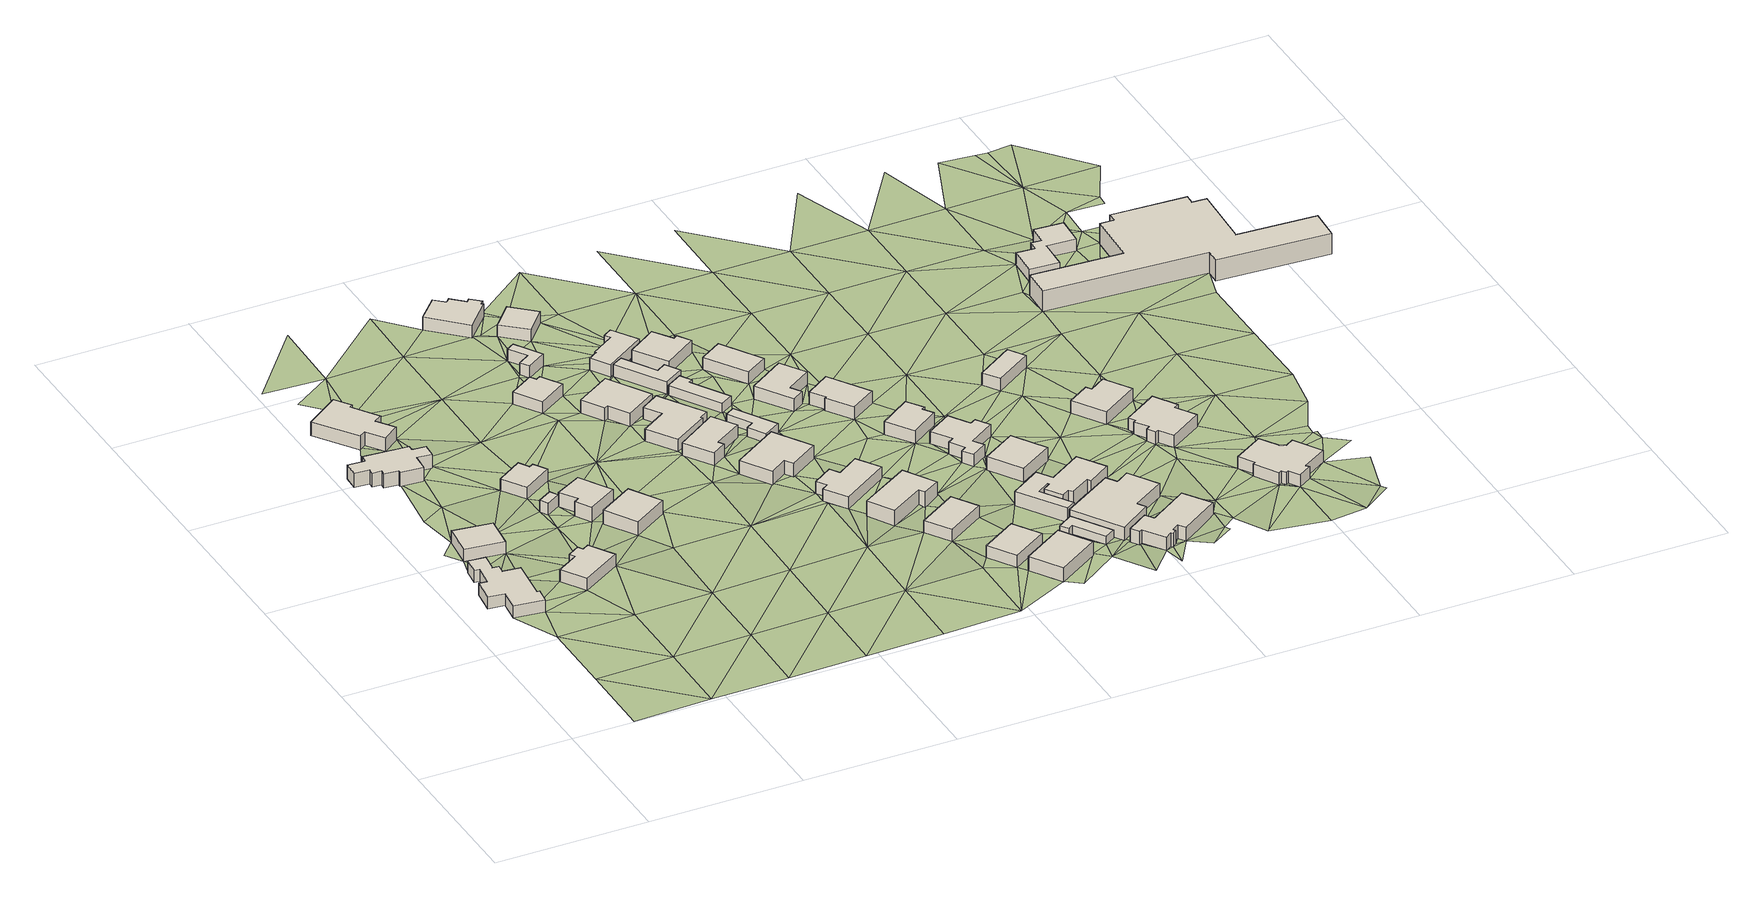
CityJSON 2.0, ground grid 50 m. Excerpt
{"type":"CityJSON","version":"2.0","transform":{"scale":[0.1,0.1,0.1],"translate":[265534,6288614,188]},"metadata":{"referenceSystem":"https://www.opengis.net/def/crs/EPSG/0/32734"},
"CityObjects":{
"building1":{"type":"Building","attributes":{"address":"3 Genadendal Street Mamre 7347 Cape Town","building":"house","building:levels":"1","building_height":4.1,"roof_height":193.59,"ground_height":189.49,"plus_code":"4FRWFFMG+P8M"},"geometry":[{"type":"Solid","lod":"1","boundaries":[[[[0,1,2,3]],[[1,4,5,2]],[[4,6,7,5]],[[6,8,9,7]],[[8,10,11,9]],[[10,12,13,11]],[[12,14,15,13]],[[14,16,17,15]],[[16,18,19,17]],[[18,20,21,19]],[[20,22,23,21]],[[22,24,25,23]],[[24,26,27,25]],[[26,28,29,27]],[[28,30,31,29]],[[30,0,3,31]],[[3,2,5,7,9,11,13,15,17,19,21,23,25,27,29,31]],[[30,28,26,24,22,20,18,16,14,12,10,8,6,4,1,0]]]]}]},
"building2":{"type":"Building","attributes":{"address":"40 Moravia Street Mamre 7347 Cape Town","building":"house","building:levels":"1","building_height":4.1,"roof_height":194.16,"ground_height":190.06,"plus_code":"4FRWFFMG+R8G"},"geometry":[{"type":"Solid","lod":"1","boundaries":[[[[32,33,34,35]],[[33,36,37,34]],[[36,38,39,37]],[[38,32,35,39]],[[35,34,37,39]],[[38,36,33,32]]]]}]},
"building3":{"type":"Building","attributes":{"address":"29 Moravia Street Mamre 7347 Cape Town","building":"house","building:levels":"1","building_height":4.1,"roof_height":195.07,"ground_height":190.97,"plus_code":"4FRWFFMG+X8V"},"geometry":[{"type":"Solid","lod":"1","boundaries":[[[[40,41,42,43]],[[41,44,45,42]],[[44,46,47,45]],[[46,48,49,47]],[[48,50,51,49]],[[50,52,53,51]],[[52,54,55,53]],[[54,56,57,55]],[[56,58,59,57]],[[58,60,61,59]],[[60,62,63,61]],[[62,64,65,63]],[[64,66,67,65]],[[66,68,69,67]],[[68,70,71,69]],[[70,40,43,71]],[[43,42,45,47,49,51,53,55,57,59,61,63,65,67,69,71]],[[70,68,66,64,62,60,58,56,54,52,50,48,46,44,41,40]]]]}]},
"building4":{"type":"Building","attributes":{"address":"2 Genadendal Street Mamre 7347 Cape Town","building":"house","building:levels":"1","building_height":4.1,"roof_height":194.14,"ground_height":190.04,"plus_code":"4FRWFFMG+PCP"},"geometry":[{"type":"Solid","lod":"1","boundaries":[[[[72,73,74,75]],[[73,76,77,74]],[[76,78,79,77]],[[78,80,81,79]],[[80,82,83,81]],[[82,84,85,83]],[[84,86,87,85]],[[86,72,75,87]],[[75,74,77,79,81,83,85,87]],[[86,84,82,80,78,76,73,72]]]]}]},
"building5":{"type":"Building","attributes":{"address":"6 Poeit Street Mamre 7347 Cape Town","building":"house","building:levels":"1","building_height":4.1,"roof_height":195.42,"ground_height":191.32,"plus_code":"4FRWFFPG+38M"},"geometry":[{"type":"Solid","lod":"1","boundaries":[[[[88,89,90,91]],[[89,92,93,90]],[[92,94,95,93]],[[94,96,97,95]],[[96,98,99,97]],[[98,100,101,99]],[[100,102,103,101]],[[102,104,105,103]],[[104,106,107,105]],[[106,88,91,107]],[[91,90,93,95,97,99,101,103,105,107]],[[106,104,102,100,98,96,94,92,89,88]]]]}]},
"building6":{"type":"Building","attributes":{"address":"10 Poeit Street Mamre 7347 Cape Town","building":"yes","building:levels":"1","building_height":4.1,"roof_height":194.78,"ground_height":190.68,"plus_code":"4FRWFFMG+VF2"},"geometry":[{"type":"Solid","lod":"1","boundaries":[[[[108,109,110,111]],[[109,112,113,110]],[[112,114,115,113]],[[114,108,111,115]],[[111,110,113,115]],[[114,112,109,108]]]]}]},
"building7":{"type":"Building","attributes":{"address":"8 Poeit Street Mamre 7347 Cape Town","building":"house","building:levels":"1","building_height":4.1,"roof_height":195.34,"ground_height":191.24,"plus_code":"4FRWFFMG+WF2"},"geometry":[{"type":"Solid","lod":"1","boundaries":[[[[116,117,118,119]],[[117,120,121,118]],[[120,122,123,121]],[[122,124,125,123]],[[124,126,127,125]],[[126,116,119,127]],[[119,118,121,123,125,127]],[[126,124,122,120,117,116]]]]}]},
"building8":{"type":"Building","attributes":{"address":"10 Poeit Street Mamre 7347 Cape Town","building":"house","building:levels":"1","building_height":4.1,"roof_height":195.57,"ground_height":191.47,"plus_code":"4FRWFFMG+RGR"},"geometry":[{"type":"Solid","lod":"1","boundaries":[[[[128,129,130,131]],[[129,114,132,130]],[[114,133,134,132]],[[133,135,136,134]],[[135,137,138,136]],[[137,128,131,138]],[[131,130,132,134,136,138]],[[137,135,133,114,129,128]]]]}]},
"building9":{"type":"Building","attributes":{"address":"Mamre 7347 Cape Town","building":"house","building:levels":"1","building_height":4.1,"roof_height":195.57,"ground_height":191.47,"plus_code":"4FRWFFMG+QGW"},"geometry":[{"type":"Solid","lod":"1","boundaries":[[[[139,140,141,142]],[[140,143,144,141]],[[143,145,146,144]],[[145,139,142,146]],[[142,141,144,146]],[[145,143,140,139]]]]}]},
"building10":{"type":"Building","attributes":{"address":"11 Poeit Street Mamre 7347 Cape Town","building":"house","building:levels":"1","building_height":4.1,"roof_height":196.24,"ground_height":192.14,"plus_code":"4FRWFFPG+2HR"},"geometry":[{"type":"Solid","lod":"1","boundaries":[[[[147,148,149,150]],[[148,151,152,149]],[[151,153,154,152]],[[153,155,156,154]],[[155,157,158,156]],[[157,147,150,158]],[[150,149,152,154,156,158]],[[157,155,153,151,148,147]]]]}]},
"building11":{"type":"Building","attributes":{"address":"Poeit Street Mamre 7347 Cape Town","building":"house","building:levels":"1","building_height":4.1,"roof_height":196.56,"ground_height":192.46,"plus_code":"4FRWFFPG+5HR"},"geometry":[{"type":"Solid","lod":"1","boundaries":[[[[159,160,161,162]],[[160,163,164,161]],[[163,165,166,164]],[[165,167,168,166]],[[167,169,170,168]],[[169,171,172,170]],[[171,173,174,172]],[[173,175,176,174]],[[175,177,178,176]],[[177,159,162,178]],[[162,161,164,166,168,170,172,174,176,178]],[[177,175,173,171,169,167,165,163,160,159]]]]}]},
"building12":{"type":"Building","attributes":{"address":"9 Poeit Street Mamre 7347 Cape Town","building":"yes","building:levels":"1","building_height":4.1,"roof_height":196.28,"ground_height":192.18,"plus_code":"4FRWFFPG+4H8"},"geometry":[{"type":"Solid","lod":"1","boundaries":[[[[179,180,181,182]],[[180,183,184,181]],[[183,185,186,184]],[[185,187,188,186]],[[187,189,190,188]],[[189,179,182,190]],[[182,181,184,186,188,190]],[[189,187,185,183,180,179]]]]}]},
"building13":{"type":"Building","attributes":{"address":"13 Poeit Street Mamre 7347 Cape Town","building":"house","building:levels":"1","building_height":4.1,"roof_height":196.64,"ground_height":192.54,"plus_code":"4FRWFFMG+XJP"},"geometry":[{"type":"Solid","lod":"1","boundaries":[[[[191,192,193,194]],[[192,195,196,193]],[[195,197,198,196]],[[197,199,200,198]],[[199,201,202,200]],[[201,191,194,202]],[[194,193,196,198,200,202]],[[201,199,197,195,192,191]]]]}]},
"building14":{"type":"Building","attributes":{"address":"15 Poeit Street Mamre 7347 Cape Town","building":"house","building:levels":"1","building_height":4.1,"roof_height":196.61,"ground_height":192.51,"plus_code":"4FRWFFMG+WMG"},"geometry":[{"type":"Solid","lod":"1","boundaries":[[[[203,204,205,206]],[[204,207,208,205]],[[207,209,210,208]],[[209,211,212,210]],[[211,213,214,212]],[[213,215,216,214]],[[215,217,218,216]],[[217,203,206,218]],[[206,205,208,210,212,214,216,218]],[[217,215,213,211,209,207,204,203]]]]}]},
"building15":{"type":"Building","attributes":{"address":"17 Poeit Street Mamre 7347 Cape Town","building":"house","building:levels":"1","building_height":4.1,"roof_height":196.61,"ground_height":192.51,"plus_code":"4FRWFFMG+VMH"},"geometry":[{"type":"Solid","lod":"1","boundaries":[[[[219,220,221,222]],[[220,223,224,221]],[[223,225,226,224]],[[225,227,228,226]],[[227,229,230,228]],[[229,219,222,230]],[[222,221,224,226,228,230]],[[229,227,225,223,220,219]]]]}]},
"building16":{"type":"Building","attributes":{"address":"7 Johannes Street Mamre 7347 Cape Town","building":"house","building:levels":"1","building_height":4.1,"roof_height":196.56,"ground_height":192.46,"plus_code":"4FRWFFPG+5J6"},"geometry":[{"type":"Solid","lod":"1","boundaries":[[[[231,232,233,234]],[[232,235,236,233]],[[235,237,238,236]],[[237,231,234,238]],[[234,233,236,238]],[[237,235,232,231]]]]}]},
"building17":{"type":"Building","attributes":{"address":"19 Poeit Street Mamre 7347 Cape Town","building":"house","building:levels":"1","building_height":4.1,"roof_height":196.78,"ground_height":192.68,"plus_code":"4FRWFFMG+RQJ"},"geometry":[{"type":"Solid","lod":"1","boundaries":[[[[239,240,241,242]],[[240,243,244,241]],[[243,245,246,244]],[[245,247,248,246]],[[247,249,250,248]],[[249,239,242,250]],[[242,241,244,246,248,250]],[[249,247,245,243,240,239]]]]}]},
"building18":{"type":"Building","attributes":{"address":"PM Louw Street Mamre 7347 Cape Town","building":"yes","building:levels":"1","building_height":4.1,"roof_height":196.64,"ground_height":192.54,"plus_code":"4FRWFFPG+2M9"},"geometry":[{"type":"Solid","lod":"1","boundaries":[[[[251,252,253,254]],[[252,255,256,253]],[[255,257,258,256]],[[257,259,260,258]],[[259,261,262,260]],[[261,251,254,262]],[[254,253,256,258,260,262]],[[261,259,257,255,252,251]]]]}]},
"building19":{"type":"Building","attributes":{"address":"2 PM Louw Street Mamre 7347 Cape Town","building":"house","building:levels":"1","building_height":4.1,"roof_height":196.56,"ground_height":192.46,"plus_code":"4FRWFFPG+3MH"},"geometry":[{"type":"Solid","lod":"1","boundaries":[[[[263,264,265,266]],[[264,267,268,265]],[[267,269,270,268]],[[269,271,272,270]],[[271,273,274,272]],[[273,275,276,274]],[[275,277,278,276]],[[277,263,266,278]],[[266,265,268,270,272,274,276,278]],[[277,275,273,271,269,267,264,263]]]]}]},
"building20":{"type":"Building","attributes":{"address":"21 Poeit Street Mamre 7347 Cape Town","building":"house","building:levels":"1","building_height":4.1,"roof_height":196.39,"ground_height":192.29,"plus_code":"4FRWFFMG+PRJ"},"geometry":[{"type":"Solid","lod":"1","boundaries":[[[[279,280,281,282]],[[280,283,284,281]],[[283,285,286,284]],[[285,287,288,286]],[[287,289,290,288]],[[289,291,292,290]],[[291,293,294,292]],[[293,279,282,294]],[[282,281,284,286,288,290,292,294]],[[293,291,289,287,285,283,280,279]]]]}]},
"building21":{"type":"Building","attributes":{"building":"cabin","building:levels":"1","building_height":2.8,"roof_height":195.83,"ground_height":193.03,"plus_code":"4FRWFFMG+XP4"},"geometry":[{"type":"Solid","lod":"1","boundaries":[[[[295,296,297,298]],[[296,299,300,297]],[[299,301,302,300]],[[301,303,304,302]],[[303,305,306,304]],[[305,295,298,306]],[[298,297,300,302,304,306]],[[305,303,301,299,296,295]]]]}]},
"building22":{"type":"Building","attributes":{"building":"cabin","building:levels":"1","building_height":2.8,"roof_height":195.84,"ground_height":193.04,"plus_code":"4FRWFFMG+VQR"},"geometry":[{"type":"Solid","lod":"1","boundaries":[[[[307,308,309,310]],[[308,311,312,309]],[[311,313,314,312]],[[313,315,316,314]],[[315,317,318,316]],[[317,307,310,318]],[[310,309,312,314,316,318]],[[317,315,313,311,308,307]]]]}]},
"building23":{"type":"Building","attributes":{"address":"23 Poeit Street Mamre 7347 Cape Town","building":"house","building:levels":"1","building_height":4.1,"roof_height":196.9,"ground_height":192.8,"plus_code":"4FRWFFMG+MVR"},"geometry":[{"type":"Solid","lod":"1","boundaries":[[[[319,320,321,322]],[[320,323,324,321]],[[323,325,326,324]],[[325,327,328,326]],[[327,329,330,328]],[[329,319,322,330]],[[322,321,324,326,328,330]],[[329,327,325,323,320,319]]]]}]},
"building24":{"type":"Building","attributes":{"address":"4 PM Louw Street Mamre 7347 Cape Town","building":"house","building:levels":"1","building_height":4.1,"roof_height":196.77,"ground_height":192.67,"plus_code":"4FRWFFPG+3P5"},"geometry":[{"type":"Solid","lod":"1","boundaries":[[[[331,332,333,334]],[[332,335,336,333]],[[335,337,338,336]],[[337,339,340,338]],[[339,341,342,340]],[[341,331,334,342]],[[334,333,336,338,340,342]],[[341,339,337,335,332,331]]]]}]},
"building25":{"type":"Building","attributes":{"address":"25 Poeit Street Mamre 7347 Cape Town","building":"house","building:levels":"1","building_height":4.1,"roof_height":196.32,"ground_height":192.22,"plus_code":"4FRWFFMG+JVG"},"geometry":[{"type":"Solid","lod":"1","boundaries":[[[[343,344,345,346]],[[344,347,348,345]],[[347,349,350,348]],[[349,343,346,350]],[[346,345,348,350]],[[349,347,344,343]]]]}]},
"building26":{"type":"Building","attributes":{"address":"27 Poeit Street Mamre 7347 Cape Town","building":"house","building:levels":"1","building_height":4.1,"roof_height":195.73,"ground_height":191.63,"plus_code":"4FRWFFMG+GWV"},"geometry":[{"type":"Solid","lod":"1","boundaries":[[[[351,352,353,354]],[[352,355,356,353]],[[355,357,358,356]],[[357,351,354,358]],[[354,353,356,358]],[[357,355,352,351]]]]}]},
"building27":{"type":"Building","attributes":{"address":"29 Poeit Street Mamre 7347 Cape Town","building":"house","building:levels":"1","building_height":4.1,"roof_height":196.38,"ground_height":192.28,"plus_code":"4FRWFFMG+GX2"},"geometry":[{"type":"Solid","lod":"1","boundaries":[[[[359,360,361,362]],[[360,363,364,361]],[[363,365,366,364]],[[365,359,362,366]],[[362,361,364,366]],[[365,363,360,359]]]]}]},
"building28":{"type":"Building","attributes":{"address":"6 PM Louw Street Mamre 7347 Cape Town","building":"house","building:levels":"1","building_height":4.1,"roof_height":197.13,"ground_height":193.03,"plus_code":"4FRWFFMG+XRR"},"geometry":[{"type":"Solid","lod":"1","boundaries":[[[[367,368,369,370]],[[368,371,372,369]],[[371,373,374,372]],[[373,367,370,374]],[[370,369,372,374]],[[373,371,368,367]]]]}]},
"building29":{"type":"Building","attributes":{"address":"8 PM Louw Street Mamre 7347 Cape Town","building":"house","building:levels":"1","building_height":4.1,"roof_height":197.4,"ground_height":193.3,"plus_code":"4FRWFFMG+WRG"},"geometry":[{"type":"Solid","lod":"1","boundaries":[[[[375,376,377,378]],[[376,379,380,377]],[[379,381,382,380]],[[381,383,384,382]],[[383,385,386,384]],[[385,375,378,386]],[[378,377,380,382,384,386]],[[385,383,381,379,376,375]]]]}]},
"building30":{"type":"Building","attributes":{"address":"10 PM Louw Street Mamre 7347 Cape Town","building":"house","building:levels":"1","building_height":4.1,"roof_height":197.4,"ground_height":193.3,"plus_code":"4FRWFFMG+VVP"},"geometry":[{"type":"Solid","lod":"1","boundaries":[[[[387,388,389,390]],[[388,391,392,389]],[[391,393,394,392]],[[393,395,396,394]],[[395,397,398,396]],[[397,387,390,398]],[[390,389,392,394,396,398]],[[397,395,393,391,388,387]]]]}]},
"building31":{"type":"Building","attributes":{"building":"cabin","building:levels":"1","building_height":2.8,"roof_height":195.08,"ground_height":192.28,"plus_code":"4FRWFFMH+G2M"},"geometry":[{"type":"Solid","lod":"1","boundaries":[[[[399,400,401,402]],[[400,403,404,401]],[[403,405,406,404]],[[405,407,408,406]],[[407,409,410,408]],[[409,399,402,410]],[[402,401,404,406,408,410]],[[409,407,405,403,400,399]]]]}]},
"building32":{"type":"Building","attributes":{"address":"12 PM Louw Street Mamre 7347 Cape Town","building":"house","building:levels":"1","building_height":4.1,"roof_height":197.49,"ground_height":193.39,"plus_code":"4FRWFFMG+RW4"},"geometry":[{"type":"Solid","lod":"1","boundaries":[[[[411,412,413,414]],[[412,415,416,413]],[[415,417,418,416]],[[417,419,420,418]],[[419,421,422,420]],[[421,411,414,422]],[[414,413,416,418,420,422]],[[421,419,417,415,412,411]]]]}]},
"building33":{"type":"Building","attributes":{"address":"14 PM Louw Street Mamre 7347 Cape Town","building":"house","building:levels":"1","building_height":4.1,"roof_height":197.37,"ground_height":193.27,"plus_code":"4FRWFFMG+PXW"},"geometry":[{"type":"Solid","lod":"1","boundaries":[[[[423,424,425,426]],[[424,427,428,425]],[[427,429,430,428]],[[429,431,432,430]],[[431,433,434,432]],[[433,435,436,434]],[[435,437,438,436]],[[437,439,440,438]],[[439,441,442,440]],[[441,443,444,442]],[[443,445,446,444]],[[445,423,426,446]],[[426,425,428,430,432,434,436,438,440,442,444,446]],[[445,443,441,439,437,435,433,431,429,427,424,423]]]]}]},
"building34":{"type":"Building","attributes":{"address":"18 PM Louw Street Mamre 7347 Cape Town","building":"house","building:levels":"1","building_height":4.1,"roof_height":197.23,"ground_height":193.13,"plus_code":"4FRWFFMH+J29"},"geometry":[{"type":"Solid","lod":"1","boundaries":[[[[447,448,449,450]],[[448,451,452,449]],[[451,453,454,452]],[[453,455,456,454]],[[455,457,458,456]],[[457,459,460,458]],[[459,461,462,460]],[[461,463,464,462]],[[463,465,466,464]],[[465,467,468,466]],[[467,469,470,468]],[[469,471,472,470]],[[471,473,474,472]],[[473,475,476,474]],[[475,477,478,476]],[[477,447,450,478]],[[450,449,452,454,456,458,460,462,464,466,468,470,472,474,476,478]],[[477,475,473,471,469,467,465,463,461,459,457,455,453,451,448,447]]]]}]},
"building35":{"type":"Building","attributes":{"address":"16 PM Louw Street Mamre 7347 Cape Town","building":"house","building:levels":"1","building_height":4.1,"roof_height":197.37,"ground_height":193.27,"plus_code":"4FRWFFMH+M2M"},"geometry":[{"type":"Solid","lod":"1","boundaries":[[[[479,480,481,482]],[[480,483,484,481]],[[483,485,486,484]],[[485,479,482,486]],[[482,481,484,486]],[[485,483,480,479]]]]}]},
"building36":{"type":"Building","attributes":{"address":"20 PM Louw Street Mamre 7347 Cape Town","building":"house","building:levels":"1","building_height":4.1,"roof_height":196.87,"ground_height":192.77,"plus_code":"4FRWFFMH+H33"},"geometry":[{"type":"Solid","lod":"1","boundaries":[[[[487,488,489,490]],[[488,491,492,489]],[[491,493,494,492]],[[493,495,496,494]],[[495,497,498,496]],[[497,499,500,498]],[[499,501,502,500]],[[501,487,490,502]],[[490,489,492,494,496,498,500,502]],[[501,499,497,495,493,491,488,487]]]]}]},
"building37":{"type":"Building","attributes":{"address":"22 PM Louw Street Mamre 7347 Cape Town","building":"house","building:levels":"1","building_height":4.1,"roof_height":196.87,"ground_height":192.77,"plus_code":"4FRWFFMH+G43"},"geometry":[{"type":"Solid","lod":"1","boundaries":[[[[503,504,505,506]],[[504,507,508,505]],[[507,509,510,508]],[[509,511,512,510]],[[511,513,514,512]],[[513,515,516,514]],[[515,517,518,516]],[[517,519,520,518]],[[519,521,522,520]],[[521,523,524,522]],[[523,525,526,524]],[[525,527,528,526]],[[527,529,530,528]],[[529,503,506,530]],[[506,505,508,510,512,514,516,518,520,522,524,526,528,530]],[[529,527,525,523,521,519,517,515,513,511,509,507,504,503]]]]}]},
"building38":{"type":"Building","attributes":{"address":"1 PM Louw Street Mamre 7347 Cape Town","building":"house","building:levels":"1","building_height":4.1,"roof_height":197.55,"ground_height":193.45,"plus_code":"4FRWFFMH+R3X"},"geometry":[{"type":"Solid","lod":"1","boundaries":[[[[531,532,533,534]],[[532,535,536,533]],[[535,537,538,536]],[[537,531,534,538]],[[534,533,536,538]],[[537,535,532,531]]]]}]},
"building39":{"type":"Building","attributes":{"address":"5 PM Louw Street Mamre 7347 Cape Town","building":"house","building:levels":"1","building_height":4.1,"roof_height":197.72,"ground_height":193.62,"plus_code":"4FRWFFMH+P5V"},"geometry":[{"type":"Solid","lod":"1","boundaries":[[[[539,540,541,542]],[[540,543,544,541]],[[543,545,546,544]],[[545,547,548,546]],[[547,549,550,548]],[[549,539,542,550]],[[542,541,544,546,548,550]],[[549,547,545,543,540,539]]]]}]},
"building40":{"type":"Building","attributes":{"address":"7 PM Louw Street Mamre 7347 Cape Town","building":"house","building:levels":"1","building_height":4.1,"roof_height":197.72,"ground_height":193.62,"plus_code":"4FRWFFMH+M6F"},"geometry":[{"type":"Solid","lod":"1","boundaries":[[[[551,552,553,554]],[[552,555,556,553]],[[555,557,558,556]],[[557,559,560,558]],[[559,561,562,560]],[[561,563,564,562]],[[563,565,566,564]],[[565,567,568,566]],[[567,569,570,568]],[[569,571,572,570]],[[571,573,574,572]],[[573,551,554,574]],[[554,553,556,558,560,562,564,566,568,570,572,574]],[[573,571,569,567,565,563,561,559,557,555,552,551]]]]}]},
"building41":{"type":"Building","attributes":{"address":"1 Henning Huizen Street Mamre 7347 Cape Town","building":"house","building:levels":"1","building_height":4.1,"roof_height":197.84,"ground_height":193.74,"plus_code":"4FRWFFMH+H82"},"geometry":[{"type":"Solid","lod":"1","boundaries":[[[[575,576,577,578]],[[576,579,580,577]],[[579,581,582,580]],[[581,583,584,582]],[[583,585,586,584]],[[585,587,588,586]],[[587,589,590,588]],[[589,591,592,590]],[[591,593,594,592]],[[593,595,596,594]],[[595,597,598,596]],[[597,599,600,598]],[[599,601,602,600]],[[601,603,604,602]],[[603,575,578,604]],[[578,577,580,582,584,586,588,590,592,594,596,598,600,602,604]],[[603,601,599,597,595,593,591,589,587,585,583,581,579,576,575]]]]}]},
"building42":{"type":"Building","attributes":{"address":"Johannes Street Mamre 7347 Cape Town","building":"school","building:levels":"1","building_height":4.1,"roof_height":197.39,"ground_height":193.29,"plus_code":"4FRWFFPH+26H"},"geometry":[{"type":"Solid","lod":"1","boundaries":[[[[605,606,607,608]],[[606,609,610,607]],[[609,611,612,610]],[[611,613,614,612]],[[613,615,616,614]],[[615,617,618,616]],[[617,619,620,618]],[[619,621,622,620]],[[621,623,624,622]],[[623,605,608,624]],[[608,607,610,612,614,616,618,620,622,624]],[[623,621,619,617,615,613,611,609,606,605]]]]}]},
"building43":{"type":"Building","attributes":{"address":"Johannes Street Mamre 7347 Cape Town","building":"school","building:levels":"2","building_height":6.9,"roof_height":200.48,"ground_height":193.58,"plus_code":"4FRWFFMH+XC6"},"geometry":[{"type":"Solid","lod":"1","boundaries":[[[[625,626,627,628]],[[626,629,630,627]],[[629,631,632,630]],[[631,633,634,632]],[[633,635,636,634]],[[635,637,638,636]],[[637,639,640,638]],[[639,641,642,640]],[[641,643,644,642]],[[643,645,646,644]],[[645,647,648,646]],[[647,649,650,648]],[[649,651,652,650]],[[651,625,628,652]],[[628,627,630,632,634,636,638,640,642,644,646,648,650,652]],[[651,649,647,645,643,641,639,637,635,633,631,629,626,625]]]]}]},
"terrain1":{"type":"TINRelief","geometry":[{"type":"CompositeSurface","lod":"1","boundaries":[[[653,654,655]],[[656,18,16]],[[655,657,656]],[[657,655,654]],[[32,658,659]],[[38,660,32]],[[30,28,659]],[[20,24,22]],[[24,28,26]],[[18,656,661]],[[659,33,32]],[[33,659,28]],[[18,72,20]],[[33,28,24]],[[661,656,657]],[[24,20,86]],[[38,662,663]],[[86,20,72]],[[72,18,661]],[[663,662,664]],[[662,38,36]],[[665,664,666]],[[24,82,33]],[[86,82,24]],[[667,657,654]],[[662,668,664]],[[669,670,671]],[[84,82,86]],[[82,80,33]],[[36,33,672]],[[673,670,669]],[[671,670,674]],[[73,72,661]],[[667,654,675]],[[36,126,662]],[[661,657,676]],[[668,662,126]],[[33,80,672]],[[668,677,678]],[[670,673,679]],[[78,76,80]],[[680,673,681]],[[126,677,668]],[[109,36,672]],[[116,126,36]],[[682,683,684]],[[680,679,673]],[[672,80,76]],[[657,667,676]],[[116,36,109]],[[685,686,687]],[[685,687,688]],[[689,679,688]],[[73,661,676]],[[684,683,686]],[[690,691,684]],[[672,112,109]],[[137,672,76]],[[677,692,680]],[[677,126,124]],[[73,145,76]],[[679,680,692]],[[112,672,135]],[[109,693,116]],[[694,686,685]],[[137,76,695]],[[137,135,672]],[[688,694,685]],[[694,688,679]],[[135,114,112]],[[692,677,124]],[[145,695,76]],[[667,675,696]],[[697,73,676]],[[116,693,117]],[[135,133,114]],[[73,697,145]],[[684,686,698]],[[693,114,699]],[[694,679,692]],[[120,124,122]],[[117,693,699]],[[696,675,700]],[[701,137,695]],[[702,676,667]],[[698,686,694]],[[695,703,701]],[[704,145,697]],[[705,120,117]],[[667,696,702]],[[120,706,124]],[[706,692,124]],[[117,699,705]],[[707,697,676]],[[684,698,708]],[[699,701,705]],[[709,694,692]],[[705,701,703]],[[120,705,706]],[[707,676,702]],[[704,697,707]],[[147,709,692]],[[692,706,147]],[[710,696,700]],[[704,711,703]],[[180,698,694]],[[709,712,694]],[[703,713,705]],[[160,708,698]],[[710,700,714]],[[707,711,704]],[[712,180,694]],[[715,702,696]],[[705,199,706]],[[197,147,706]],[[160,698,716]],[[711,713,703]],[[709,717,712]],[[716,698,180]],[[718,199,705]],[[209,718,705]],[[705,211,209]],[[148,147,197]],[[199,197,706]],[[696,710,715]],[[713,211,705]],[[717,719,720]],[[712,717,187]],[[720,187,717]],[[702,721,707]],[[712,187,185]],[[180,712,185]],[[180,185,183]],[[199,718,722]],[[723,711,707]],[[189,187,720]],[[197,724,148]],[[711,225,713]],[[716,180,232]],[[721,702,715]],[[148,275,720]],[[180,179,232]],[[209,207,718]],[[716,232,725]],[[225,711,240]],[[714,726,710]],[[725,727,716]],[[275,189,720]],[[240,711,723]],[[204,718,207]],[[707,287,723]],[[713,213,211]],[[235,179,189]],[[232,179,235]],[[707,721,291]],[[148,724,275]],[[204,728,718]],[[287,707,291]],[[240,227,225]],[[729,730,731]],[[725,232,231]],[[231,727,725]],[[710,343,715]],[[732,727,733]],[[204,203,728]],[[734,213,713]],[[728,735,724]],[[189,275,271]],[[235,189,736]],[[733,727,231]],[[275,724,277]],[[259,724,735]],[[737,229,227]],[[715,293,721]],[[724,259,277]],[[227,240,307]],[[189,271,736]],[[726,738,710]],[[739,723,287]],[[715,740,293]],[[741,723,739]],[[735,728,261]],[[271,275,273]],[[721,293,291]],[[289,287,291]],[[728,203,296]],[[323,740,715]],[[217,215,213]],[[259,735,261]],[[217,213,734]],[[277,259,257]],[[737,227,742]],[[343,710,344]],[[710,738,344]],[[296,203,217]],[[715,343,323]],[[728,296,261]],[[307,240,743]],[[742,227,307]],[[736,267,235]],[[267,744,235]],[[287,285,739]],[[217,734,745]],[[734,737,745]],[[746,733,231]],[[271,269,736]],[[744,747,231]],[[748,296,217]],[[263,277,257]],[[748,217,745]],[[737,742,749]],[[737,749,745]],[[296,750,261]],[[332,257,255]],[[285,751,739]],[[736,269,267]],[[752,293,740]],[[267,264,744]],[[738,726,355]],[[748,745,753]],[[332,255,754]],[[747,744,264]],[[750,755,261]],[[257,332,263]],[[746,231,747]],[[307,743,756]],[[285,283,757]],[[332,754,758]],[[323,343,759]],[[352,344,738]],[[760,748,753]],[[360,355,726]],[[751,756,743]],[[761,755,750]],[[754,755,758]],[[285,757,751]],[[760,761,762]],[[756,763,753]],[[760,753,763]],[[355,352,738]],[[726,764,360]],[[323,759,765]],[[263,332,766]],[[740,767,752]],[[768,755,761]],[[755,368,758]],[[760,768,761]],[[264,263,766]],[[763,379,760]],[[759,343,349]],[[344,352,769]],[[763,756,770]],[[768,368,755]],[[771,747,264]],[[770,379,763]],[[758,368,772]],[[773,751,757]],[[760,371,768]],[[760,379,371]],[[751,395,756]],[[355,360,774]],[[347,344,769]],[[767,775,752]],[[747,771,746]],[[766,776,777]],[[371,368,768]],[[349,778,759]],[[771,264,766]],[[767,778,775]],[[779,770,756]],[[766,777,780]],[[752,421,757]],[[368,367,772]],[[780,777,772]],[[751,773,395]],[[779,756,395]],[[360,781,774]],[[379,782,371]],[[752,775,421]],[[764,783,784]],[[780,772,367]],[[766,780,771]],[[785,770,786]],[[773,757,421]],[[349,347,787]],[[786,770,779]],[[433,775,778]],[[787,347,769]],[[349,788,778]],[[769,774,399]],[[371,782,789]],[[779,790,786]],[[791,785,792]],[[792,785,786]],[[781,399,774]],[[773,419,395]],[[784,783,793]],[[421,775,429]],[[419,773,421]],[[787,788,349]],[[433,429,775]],[[455,769,399]],[[787,769,455]],[[781,784,400]],[[399,781,400]],[[367,789,794]],[[786,795,792]],[[435,433,778]],[[367,796,780]],[[435,778,788]],[[782,794,789]],[[796,771,780]],[[400,784,405]],[[792,794,782]],[[419,797,395]],[[784,793,405]],[[400,405,403]],[[429,798,421]],[[409,455,399]],[[792,795,794]],[[429,433,431]],[[799,395,797]],[[796,367,794]],[[429,427,798]],[[455,409,493]],[[798,800,421]],[[788,787,483]],[[801,405,793]],[[455,493,457]],[[409,802,493]],[[803,793,804]],[[435,788,805]],[[806,807,808]],[[483,787,809]],[[806,808,810]],[[807,806,457]],[[811,801,793]],[[812,813,771]],[[802,405,801]],[[801,493,802]],[[805,437,435]],[[811,793,803]],[[437,805,788]],[[810,808,814]],[[798,815,800]],[[816,807,457]],[[795,799,817]],[[818,807,816]],[[771,796,812]],[[515,803,804]],[[819,800,820]],[[437,788,821]],[[822,797,820]],[[493,823,457]],[[441,439,437]],[[800,822,820]],[[799,797,817]],[[824,794,795]],[[801,811,825]],[[803,515,826]],[[827,816,457]],[[800,815,822]],[[483,809,828]],[[829,815,830]],[[822,815,829]],[[515,831,519]],[[441,437,821]],[[817,797,822]],[[809,832,833]],[[515,519,517]],[[801,825,834]],[[835,816,827]],[[827,457,823]],[[831,527,519]],[[824,795,817]],[[796,794,836]],[[828,809,833]],[[519,527,521]],[[834,825,837]],[[838,523,521]],[[521,527,838]],[[839,441,821]],[[829,537,822]],[[823,840,827]],[[812,796,836]],[[839,821,828]],[[794,824,836]],[[535,817,822]],[[837,841,834]],[[842,829,441]],[[843,844,834]],[[845,846,823]],[[833,839,828]],[[840,823,846]],[[847,848,527]],[[537,535,822]],[[841,843,834]],[[441,839,842]],[[849,812,850]],[[842,537,829]],[[848,851,527]],[[848,847,852]],[[840,561,833]],[[812,836,850]],[[853,817,535]],[[833,854,839]],[[817,855,824]],[[840,846,563]],[[856,843,841]],[[857,851,848]],[[843,858,846]],[[856,841,851]],[[545,842,839]],[[856,851,857]],[[545,839,859]],[[854,833,561]],[[855,817,853]],[[856,858,843]],[[840,563,561]],[[531,537,842]],[[836,824,860]],[[839,854,859]],[[846,858,563]],[[535,532,853]],[[545,861,842]],[[856,857,591]],[[842,861,531]],[[836,860,850]],[[857,862,591]],[[860,824,855]],[[859,854,863]],[[863,854,864]],[[854,561,865]],[[585,858,856]],[[858,567,563]],[[866,859,863]],[[563,567,565]],[[585,856,589]],[[858,585,567]],[[589,856,591]],[[867,861,868]],[[859,866,869]],[[870,599,862]],[[531,861,871]],[[853,532,872]],[[862,599,591]],[[866,863,873]],[[872,532,531]],[[861,867,871]],[[850,860,874]],[[853,647,855]],[[585,589,587]],[[875,850,874]],[[585,876,567]],[[873,869,866]],[[869,871,867]],[[871,872,531]],[[593,591,595]],[[595,591,599]],[[597,595,599]],[[877,567,878]],[[853,872,647]],[[879,877,880]],[[870,881,599]],[[567,876,878]],[[860,855,615]],[[882,869,873]],[[601,599,881]],[[647,883,855]],[[882,873,880]],[[880,877,882]],[[884,871,869]],[[874,860,885]],[[581,886,876]],[[603,601,575]],[[876,886,878]],[[883,615,855]],[[877,878,882]],[[581,579,886]],[[881,887,601]],[[871,888,872]],[[884,869,882]],[[601,887,575]],[[647,645,883]],[[615,885,860]],[[887,881,889]],[[886,890,878]],[[883,645,891]],[[647,872,888]],[[886,575,892]],[[871,884,888]],[[885,893,874]],[[883,891,615]],[[878,890,894]],[[887,895,575]],[[886,892,890]],[[896,882,878]],[[874,893,897]],[[891,645,898]],[[899,892,575]],[[894,896,878]],[[892,900,890]],[[615,611,885]],[[882,901,884]],[[902,898,645]],[[611,615,613]],[[885,903,893]],[[611,903,885]],[[896,901,882]],[[902,645,904]],[[611,905,903]],[[906,898,907]],[[884,908,888]],[[888,649,647]],[[898,902,907]],[[908,884,901]],[[893,903,909]],[[910,903,911]],[[912,893,909]],[[913,907,902]],[[913,902,904]],[[903,910,914]],[[915,911,907]],[[916,888,908]],[[913,915,907]],[[910,911,915]],[[903,914,909]],[[910,915,914]],[[916,649,888]],[[913,917,915]],[[909,918,912]],[[919,917,913]],[[917,920,915]],[[921,918,909]],[[914,922,909]],[[923,920,917]],[[921,909,924]],[[922,914,925]],[[917,926,923]],[[927,909,922]],[[909,927,924]]]}]}
},
"vertices":[
[178,921,15],[122,927,15],[122,927,56],[178,921,56],[115,871,15],[115,871,56],[132,869,15],[132,869,56],[123,801,15],[123,801,56],[97,804,15],[97,804,56],[87,725,15],[87,725,56],[140,719,15],[140,719,56],[132,649,15],[132,649,56],[230,637,15],[230,637,56],[237,689,15],[237,689,56],[228,690,15],[228,690,56],[244,825,15],[244,825,56],[187,832,15],[187,832,56],[190,860,15],[190,860,56],[170,862,15],[170,862,56],
[134,978,21],[262,962,21],[262,962,62],[134,978,62],[275,1069,21],[275,1069,62],[147,1085,21],[147,1085,62],
[222,1414,23],[226,1470,23],[226,1470,71],[222,1414,71],[275,1466,23],[275,1466,71],[278,1513,23],[278,1513,71],[233,1516,23],[233,1516,71],[234,1535,23],[234,1535,71],[87,1546,23],[87,1546,71],[85,1521,23],[85,1521,71],[29,1525,23],[29,1525,71],[26,1474,23],[26,1474,71],[75,1470,23],[75,1470,71],[74,1452,23],[74,1452,71],[103,1450,23],[103,1450,71],[102,1433,23],[102,1433,71],[148,1429,23],[148,1429,71],[148,1419,23],[148,1419,71],
[386,679,20],[519,761,20],[519,761,61],[386,679,61],[469,841,20],[469,841,61],[447,828,20],[447,828,61],[437,844,20],[437,844,61],[397,819,20],[397,819,61],[408,802,20],[408,802,61],[337,758,20],[337,758,61],
[148,1855,27],[35,1775,27],[35,1775,74],[148,1855,74],[129,1643,27],[129,1643,74],[151,1658,27],[151,1658,74],[191,1601,27],[191,1601,74],[245,1640,27],[245,1640,74],[205,1696,27],[205,1696,74],[231,1714,27],[231,1714,74],[174,1797,27],[174,1797,74],[184,1804,27],[184,1804,74],
[493,1138,27],[446,1110,27],[446,1110,68],[493,1138,68],[461,1084,27],[461,1084,68],[508,1112,27],[508,1112,68],
[442,1181,32],[539,1243,32],[539,1243,73],[442,1181,73],[511,1286,32],[511,1286,73],[498,1278,32],[498,1278,73],[477,1312,32],[477,1312,73],[392,1257,32],[392,1257,73],
[658,1056,27],[595,1160,27],[595,1160,76],[658,1056,76],[508,1112,76],[545,1056,27],[545,1056,76],[528,1046,27],[528,1046,76],[558,996,27],[558,996,76],
[761,939,29],[698,1040,29],[698,1040,76],[761,939,76],[582,968,29],[582,968,76],[645,867,29],[645,867,76],
[681,1562,41],[776,1622,41],[776,1622,82],[681,1562,82],[734,1688,41],[734,1688,82],[719,1679,41],[719,1679,82],[707,1699,41],[707,1699,82],[626,1648,41],[626,1648,82],
[636,2192,42],[569,2121,42],[569,2121,86],[636,2192,86],[679,2017,42],[679,2017,86],[759,2105,42],[759,2105,86],[754,2110,42],[754,2110,86],[764,2121,42],[764,2121,86],[733,2149,42],[733,2149,86],[723,2138,42],[723,2138,86],[681,2176,42],[681,2176,86],[668,2163,42],[668,2163,86],
[742,1878,42],[715,1861,42],[715,1861,83],[742,1878,83],[752,1803,42],[752,1803,83],[714,1779,42],[714,1779,83],[732,1750,42],[732,1750,83],[797,1791,42],[797,1791,83],
[878,1387,41],[982,1452,41],[982,1452,86],[878,1387,86],[897,1589,41],[897,1589,86],[781,1517,41],[781,1517,86],[825,1446,41],[825,1446,86],[837,1453,41],[837,1453,86],
[988,1439,45],[926,1400,45],[926,1400,86],[988,1439,86],[961,1345,45],[961,1345,86],[878,1292,45],[878,1292,86],[939,1198,45],[939,1198,86],[1055,1272,45],[1055,1272,86],[1052,1277,45],[1052,1277,86],[1081,1296,45],[1081,1296,86],
[1130,1193,42],[1080,1269,42],[1080,1269,86],[1130,1193,86],[942,1178,42],[942,1178,86],[1001,1088,42],[1001,1088,86],[1048,1118,42],[1048,1118,86],[1038,1134,42],[1038,1134,86],
[813,2063,45],[745,1987,45],[745,1987,86],[813,2063,86],[822,1920,45],[822,1920,86],[889,1996,45],[889,1996,86],
[1199,1114,42],[1046,1016,42],[1046,1016,88],[1199,1114,88],[1107,920,42],[1107,920,88],[1164,957,42],[1164,957,88],[1181,931,42],[1181,931,88],[1277,992,42],[1277,992,88],
[1114,1532,45],[1084,1579,45],[1084,1579,86],[1114,1532,86],[1053,1560,45],[1053,1560,86],[987,1667,45],[987,1667,86],[951,1646,45],[951,1646,86],[1047,1491,45],[1047,1491,86],
[1080,1736,45],[1027,1817,45],[1027,1817,86],[1080,1736,86],[997,1797,45],[997,1797,86],[1009,1780,45],[1009,1780,86],[933,1731,45],[933,1731,86],[936,1726,45],[936,1726,86],[905,1706,45],[905,1706,86],[943,1647,45],[943,1647,86],
[1405,807,43],[1355,881,43],[1355,881,84],[1405,807,84],[1283,833,43],[1283,833,84],[1263,864,43],[1263,864,84],[1198,821,43],[1198,821,84],[1219,790,43],[1219,790,84],[1198,776,43],[1198,776,84],[1247,703,43],[1247,703,84],
[1102,1517,45],[1050,1485,45],[1050,1485,78],[1102,1517,78],[1147,1328,45],[1147,1328,78],[1187,1352,45],[1187,1352,78],[1112,1474,45],[1112,1474,78],[1125,1481,45],[1125,1481,78],
[1188,1123,47],[1244,1157,47],[1244,1157,78],[1188,1123,78],[1163,1290,47],[1163,1290,78],[1132,1271,47],[1132,1271,78],[1178,1194,47],[1178,1194,78],[1154,1179,47],[1154,1179,78],
[1447,757,36],[1280,655,36],[1280,655,89],[1447,757,89],[1331,572,36],[1331,572,89],[1442,640,36],[1442,640,89],[1454,621,36],[1454,621,89],[1510,655,36],[1510,655,89],
[1129,1753,45],[1033,1689,45],[1033,1689,88],[1129,1753,88],[1103,1585,45],[1103,1585,88],[1212,1658,45],[1212,1658,88],[1184,1700,45],[1184,1700,88],[1171,1691,45],[1171,1691,88],
[1386,494,42],[1438,413,42],[1438,413,83],[1386,494,83],[1566,494,42],[1566,494,83],[1514,575,42],[1514,575,83],
[1610,375,36],[1492,300,36],[1492,300,77],[1610,375,77],[1549,212,36],[1549,212,77],[1667,288,36],[1667,288,77],
[1711,273,36],[1571,184,36],[1571,184,84],[1711,273,84],[1636,83,36],[1636,83,84],[1775,172,36],[1775,172,84],
[1271,1604,50],[1197,1557,50],[1197,1557,91],[1271,1604,91],[1281,1426,50],[1281,1426,91],[1355,1473,50],[1355,1473,91],
[1433,1348,50],[1380,1428,50],[1380,1428,94],[1433,1348,94],[1258,1348,50],[1258,1348,94],[1333,1234,50],[1333,1234,94],[1372,1260,50],[1372,1260,94],[1350,1293,50],[1350,1293,94],
[1470,1302,51],[1389,1248,51],[1389,1248,94],[1470,1302,94],[1420,1201,51],[1420,1201,94],[1415,1200,51],[1415,1200,94],[1469,1117,51],[1469,1117,94],[1555,1172,51],[1555,1172,94],
[1735,310,43],[1753,284,43],[1753,284,71],[1735,310,71],[1768,294,43],[1768,294,71],[1830,198,43],[1830,198,71],[1865,220,43],[1865,220,71],[1786,343,43],[1786,343,71],
[1664,985,51],[1641,1018,51],[1641,1018,95],[1664,985,95],[1652,1025,51],[1652,1025,95],[1616,1077,51],[1616,1077,95],[1512,1006,51],[1512,1006,95],[1570,922,51],[1570,922,95],
[1692,955,53],[1608,901,53],[1608,901,94],[1692,955,94],[1650,837,53],[1650,837,94],[1631,825,53],[1631,825,94],[1662,778,53],[1662,778,94],[1644,767,53],[1644,767,94],[1666,733,53],[1666,733,94],[1719,767,53],[1719,767,94],[1697,801,53],[1697,801,94],[1783,857,53],[1783,857,94],[1754,901,53],[1754,901,94],[1735,889,53],[1735,889,94],
[1930,594,43],[1820,523,43],[1820,523,92],[1930,594,92],[1788,571,43],[1788,571,92],[1686,505,43],[1686,505,92],[1784,355,43],[1784,355,92],[1814,375,43],[1814,375,92],[1750,473,43],[1750,473,92],[1791,500,43],[1791,500,92],[1794,496,43],[1794,496,92],[1768,479,43],[1768,479,92],[1803,424,43],[1803,424,92],[1828,441,43],[1828,441,92],[1837,428,43],[1837,428,92],[1903,470,43],[1903,470,92],[1911,457,43],[1911,457,92],[1987,507,43],[1987,507,92],
[1808,778,48],[1695,706,48],[1695,706,94],[1808,778,94],[1763,600,48],[1763,600,94],[1876,672,48],[1876,672,94],
[2024,454,43],[1979,424,43],[1979,424,89],[2024,454,89],[1957,458,43],[1957,458,89],[1787,351,43],[1787,351,89],[1888,193,43],[1888,193,89],[1994,266,43],[1994,266,89],[1977,292,43],[1977,292,89],[2084,360,43],[2084,360,89],
[2118,286,43],[1988,200,43],[1988,200,89],[2118,286,89],[1969,227,43],[1969,227,89],[1899,180,43],[1899,180,89],[1917,153,43],[1917,153,89],[1926,159,43],[1926,159,89],[1973,91,43],[1973,91,89],[1994,106,43],[1994,106,89],[1998,100,43],[1998,100,89],[2013,111,43],[2013,111,89],[2009,121,43],[2009,121,89],[2031,136,43],[2031,136,89],[2047,113,43],[2047,113,89],[2177,199,43],[2177,199,89],
[2040,1142,54],[2005,1195,54],[2005,1195,96],[2040,1142,96],[1883,1115,54],[1883,1115,96],[1918,1062,54],[1918,1062,96],
[2182,928,54],[2129,893,54],[2129,893,97],[2182,928,97],[2118,910,54],[2118,910,97],[2046,864,54],[2046,864,97],[2112,762,54],[2112,762,97],[2237,843,54],[2237,843,97],
[2269,780,55],[2154,707,55],[2154,707,97],[2269,780,97],[2168,685,55],[2168,685,97],[2159,680,55],[2159,680,97],[2187,637,55],[2187,637,97],[2175,629,55],[2175,629,97],[2192,602,55],[2192,602,97],[2202,608,55],[2202,608,97],[2232,562,55],[2232,562,97],[2342,633,55],[2342,633,97],[2301,697,55],[2301,697,97],[2316,707,55],[2316,707,97],
[2583,296,57],[2527,386,57],[2527,386,98],[2583,296,98],[2500,369,57],[2500,369,98],[2481,378,57],[2481,378,98],[2443,437,57],[2443,437,98],[2345,376,57],[2345,376,98],[2377,326,57],[2377,326,98],[2367,320,57],[2367,320,98],[2414,244,57],[2414,244,98],[2424,250,57],[2424,250,98],[2432,236,57],[2432,236,98],[2442,242,57],[2442,242,98],[2463,207,57],[2463,207,98],[2508,235,57],[2508,235,98],[2501,245,57],[2501,245,98],
[2457,1738,53],[2362,1744,53],[2362,1744,94],[2457,1738,94],[2358,1681,53],[2358,1681,94],[2324,1683,53],[2324,1683,94],[2322,1650,53],[2322,1650,94],[2261,1654,53],[2261,1654,94],[2255,1555,53],[2255,1555,94],[2351,1549,53],[2351,1549,94],[2357,1648,53],[2357,1648,94],[2451,1642,53],[2451,1642,94],
[3107,1296,54],[3113,1400,54],[3113,1400,125],[3107,1296,125],[2855,1414,54],[2855,1414,125],[2866,1625,54],[2866,1625,125],[2818,1628,54],[2818,1628,125],[2820,1660,54],[2820,1660,125],[2574,1673,54],[2574,1673,125],[2573,1642,54],[2573,1642,125],[2528,1644,54],[2528,1644,125],[2519,1469,54],[2519,1469,125],[2222,1485,54],[2222,1485,125],[2217,1391,54],[2217,1391,125],[2743,1363,54],[2743,1363,125],[2741,1316,54],[2741,1316,125],
[203,5,7],[454,5,12],[203,255,9],[203,505,11],[454,255,14],[122,927,21],[178,921,21],[98,1033,21],[454,505,16],[203,1260,26],[122,1212,26],[148,1419,30],[102,1433,30],[148,1429,30],[705,255,18],[222,1414,30],[87,1546,30],[191,1601,30],[129,1643,33],[454,1010,27],[234,1535,30],[151,1658,33],[705,5,14],[705,505,21],[275,1466,30],[226,1470,30],[245,1640,33],[278,1513,30],[233,1516,30],[72,1931,34],[148,1855,33],[203,2015,38],[203,1765,33],[184,1804,33],[174,1797,33],[231,1714,33],[205,1696,33],[203,2265,44],[4,2029,34],[454,1510,36],[493,1138,32],[454,1765,38],[582,968,35],[956,255,24],[705,760,29],[454,2015,42],[595,1160,39],[956,5,18],[658,1056,35],[956,505,29],[698,1040,35],[761,939,35],[705,1260,39],[705,1510,41],[956,760,35],[456,2236,46],[626,1648,42],[1207,255,30],[956,1010,42],[705,1765,42],[942,1178,45],[1207,5,23],[1207,505,36],[679,2017,45],[707,1699,42],[878,1387,45],[719,1679,42],[734,1688,42],[1207,760,43],[837,1453,45],[1107,920,47],[897,1589,45],[705,2015,45],[1458,5,30],[759,2105,45],[982,1452,45],[681,2176,47],[723,2138,45],[733,2149,47],[754,2110,45],[764,2121,45],[1080,1269,45],[956,1510,45],[956,1765,45],[1130,1193,50],[1458,255,36],[1181,931,47],[1280,655,43],[1164,957,47],[1154,1179,50],[1199,1114,47],[889,1996,46],[1132,1271,50],[956,2265,48],[956,2015,46],[1147,1328,50],[1178,1194,50],[1102,1517,50],[1277,992,47],[1405,807,48],[1163,1290,50],[1084,1579,50],[1114,1532,50],[1244,1157,50],[1355,881,48],[1103,1585,50],[1454,621,42],[1187,1352,50],[1125,1481,50],[1112,1474,50],[1207,1260,50],[1636,83,37],[1442,640,48],[1129,1753,47],[1447,757,48],[1207,1510,50],[1610,375,43],[1333,1234,53],[1207,2015,47],[1212,1658,47],[1458,1010,51],[1667,288,43],[1458,760,48],[1171,1691,47],[1184,1700,47],[1510,655,48],[1415,1200,53],[1207,1765,47],[1711,273,43],[1380,1428,53],[1683,47,37],[1775,172,43],[1372,1260,53],[1389,1248,53],[1686,505,48],[1695,706,53],[1355,1473,53],[1420,1201,53],[1350,1293,53],[1433,1348,53],[1818,133,43],[1458,1510,53],[1470,1302,53],[1458,1765,49],[1616,1077,54],[1608,901,54],[1555,1172,53],[1664,985,54],[1888,193,48],[1865,220,48],[1917,153,48],[1898,9,43],[1709,760,53],[1750,473,48],[1803,424,48],[1768,479,48],[1788,571,48],[1791,500,48],[1899,180,48],[1458,2015,48],[1207,2265,49],[1794,496,48],[1692,955,54],[1837,428,51],[1709,1260,54],[1828,441,48],[1641,1018,54],[1652,1025,54],[1808,778,53],[1709,1010,54],[1957,458,51],[1709,1510,53],[1969,227,48],[1926,159,48],[1911,457,51],[1876,672,54],[1754,901,54],[1735,889,54],[1989,21,43],[1820,523,48],[1930,594,51],[1994,266,48],[1903,470,51],[1709,1765,49],[1988,200,48],[2031,136,48],[1961,760,54],[1987,507,51],[2118,286,54],[1961,1010,54],[2084,360,48],[1977,292,48],[1979,424,51],[2024,454,51],[2111,58,49],[2176,121,49],[1458,2265,50],[1709,2015,49],[2177,199,54],[2186,106,49],[1961,1260,54],[2159,680,56],[1961,1510,53],[2212,255,54],[2216,147,54],[2212,505,55],[2112,762,56],[1961,1765,51],[2118,910,55],[2281,47,49],[2154,707,56],[2168,685,56],[2187,637,56],[2212,760,56],[2182,928,55],[2129,893,55],[2237,843,56],[2463,5,56],[2212,1010,55],[2212,1260,54],[2269,780,56],[1961,2015,50],[1866,2284,51],[2443,437,58],[2342,633,58],[2463,505,58],[2301,697,56],[2316,707,56],[2587,20,56],[2463,760,57],[2212,1510,54],[2463,1010,56],[2212,1765,53],[2527,386,58],[2670,100,62],[2463,1260,54],[2682,82,62],[2626,451,59],[2255,1555,54],[2638,413,59],[2212,2015,52],[2628,488,59],[2714,255,61],[2686,606,59],[2142,2269,52],[2351,1549,55],[2704,359,61],[2640,450,59],[2714,760,57],[2463,1510,55],[2362,1744,57],[2519,1469,55],[2358,1681,57],[2357,1648,57],[2451,1642,57],[2714,1010,55],[2463,2015,55],[2463,1765,56],[2457,1738,57],[2304,2248,52],[2528,1644,57],[2514,1834,57],[2509,1724,57],[2714,1260,54],[2574,1673,57],[2415,2231,55],[2573,1642,57],[2627,1718,58],[2454,2226,55],[2638,1866,58],[2626,1694,58],[2535,2236,55],[2636,1828,58],[2768,1687,58],[2714,2015,58]
]}
